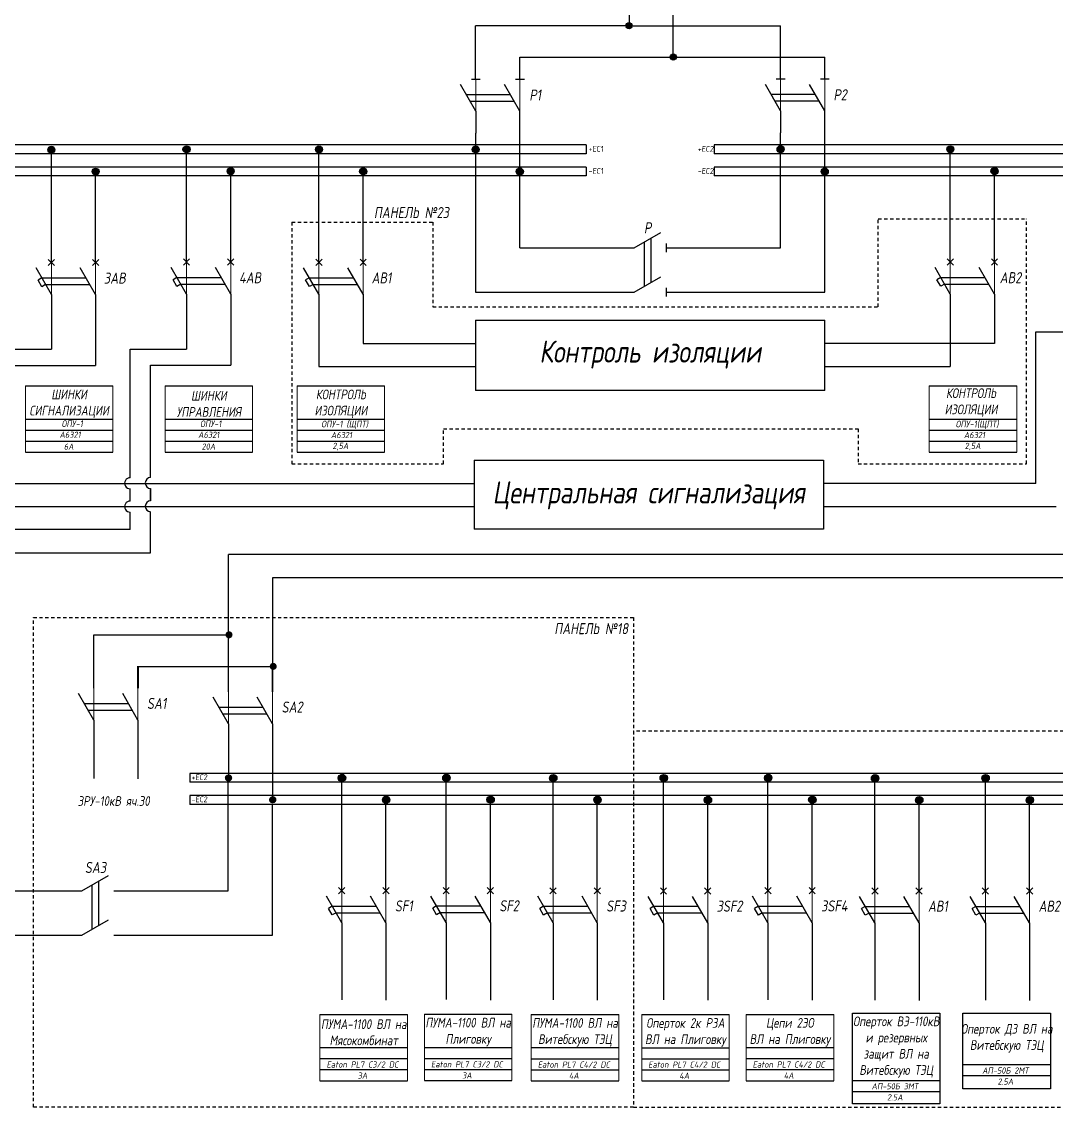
# Model space of a CAD drawing. Header units: millimetres. Extents: x 9 to 2240, y -207 to 4598.
# Drawn here: x 1487.4 to 1721.5, y 4161.2 to 4406.7 of the extents above; entities that cross this region are included whole.
import ezdxf
from ezdxf.enums import TextEntityAlignment as Align

# ---------------------------------------------------------------- set-up
doc = ezdxf.new("R2010")
doc.units = ezdxf.units.MM
doc.linetypes.add('JIS_02_0.7', pattern=[1.35, 0.75, -0.6])
doc.layers.add('Разрывы', color=10, linetype='Continuous')
doc.styles.add('GOST', font='', dxfattribs={"oblique": 10, "height": 2.5})
doc.styles.get("Standard").update_dxf_attribs({"font": '', "oblique": 10, "height": 2.5})
doc.styles.add('Гост', font='', dxfattribs={"oblique": 10, "height": 1.4})
doc.styles.add('Шины', font='', dxfattribs={"oblique": 5, "height": 1.2})
doc.styles.get('GOST').set_extended_font_data('GOST type A')
doc.styles.get('Standard').set_extended_font_data('GOST type A')
doc.styles.get('Гост').set_extended_font_data('GOST type A')
doc.styles.get('Шины').set_extended_font_data('GOST type B')

msp = doc.modelspace()

# ---------------------------------------------------------------- hatches: boundary and pattern name
for points in [[(1625.5, 4405.75, 1), (1624.1, 4405.75, 1)], [(1625.5, 4405.75, 1), (1624.1, 4405.75, 1)], [(1625.5, 4405.75, 1), (1624.1, 4405.75, 1)], [(1635.52, 4398.68, 1), (1634.12, 4398.68, 1)], [(1635.52, 4398.68, 1), (1634.12, 4398.68, 1)], [(1635.52, 4398.68, 1), (1634.12, 4398.68, 1)], [(1494.91, 4377.71, 1), (1493.31, 4377.71, 1)], [(1525.48, 4377.8, 1), (1523.88, 4377.8, 1)], [(1555.45, 4377.75, 1), (1553.85, 4377.75, 1)], [(1590.89, 4377.78, 1), (1589.29, 4377.78, 1)], [(1659.88, 4377.82, 1), (1658.28, 4377.82, 1)], [(1698.29, 4377.81, 1), (1696.69, 4377.81, 1)], [(1504.91, 4372.76, 1), (1503.31, 4372.76, 1)], [(1535.48, 4372.85, 1), (1533.88, 4372.85, 1)], [(1565.45, 4372.81, 1), (1563.85, 4372.81, 1)], [(1600.89, 4372.78, 1), (1599.29, 4372.78, 1)], [(1669.88, 4372.77, 1), (1668.28, 4372.77, 1)], [(1708.29, 4372.86, 1), (1706.69, 4372.86, 1)], [(1535.09, 4268.01, 1), (1533.49, 4268.01, 1)], [(1545.09, 4260.86, 1), (1543.49, 4260.86, 1)], [(1534.94, 4235.63, 1), (1533.34, 4235.63, 1)], [(1535.02, 4235.65, 1), (1533.42, 4235.65, 1)], [(1560.61, 4235.63, 1), (1559.01, 4235.63, 1)], [(1584.24, 4235.66, 1), (1582.64, 4235.66, 1)], [(1584.32, 4235.68, 1), (1582.72, 4235.68, 1)], [(1608.42, 4235.61, 1), (1606.82, 4235.61, 1)], [(1608.5, 4235.63, 1), (1606.9, 4235.63, 1)], [(1633.41, 4235.6, 1), (1631.81, 4235.6, 1)], [(1633.49, 4235.62, 1), (1631.89, 4235.62, 1)], [(1657.04, 4235.63, 1), (1655.44, 4235.63, 1)], [(1657.12, 4235.65, 1), (1655.52, 4235.65, 1)], [(1681.22, 4235.58, 1), (1679.62, 4235.58, 1)], [(1681.3, 4235.6, 1), (1679.7, 4235.6, 1)], [(1706.23, 4235.58, 1), (1704.63, 4235.58, 1)], [(1706.31, 4235.6, 1), (1704.71, 4235.6, 1)], [(1544.94, 4230.69, 1), (1543.34, 4230.69, 1)], [(1545.02, 4230.71, 1), (1543.42, 4230.71, 1)], [(1570.69, 4230.71, 1), (1569.09, 4230.71, 1)], [(1594.24, 4230.72, 1), (1592.64, 4230.72, 1)], [(1594.32, 4230.74, 1), (1592.72, 4230.74, 1)], [(1618.42, 4230.67, 1), (1616.82, 4230.67, 1)], [(1618.5, 4230.69, 1), (1616.9, 4230.69, 1)], [(1643.41, 4230.66, 1), (1641.81, 4230.66, 1)], [(1643.49, 4230.68, 1), (1641.89, 4230.68, 1)], [(1667.04, 4230.69, 1), (1665.44, 4230.69, 1)], [(1667.12, 4230.71, 1), (1665.52, 4230.71, 1)], [(1691.22, 4230.63, 1), (1689.62, 4230.63, 1)], [(1691.3, 4230.65, 1), (1689.7, 4230.65, 1)], [(1716.23, 4230.64, 1), (1714.63, 4230.64, 1)], [(1716.31, 4230.66, 1), (1714.71, 4230.66, 1)]]:
    msp.add_hatch(color=256).paths.add_polyline_path(points)

# ---------------------------------------------------------------- linework, layer by layer
for p, q in [((1624.8, 4427.86), (1624.8, 4406.03)), ((1634.82, 4398.51), (1634.82, 4427.8)), ((1590.05, 4393.67), (1590.05, 4405.73)), ((1624.8, 4405.73), (1590.05, 4405.73)), ((1624.8, 4405.73), (1659.1, 4405.73)), ((1659.1, 4399.08), (1659.1, 4405.73)), ((1600.12, 4393.67), (1600.12, 4398.67)), ((1600.12, 4393.67), (1600.12, 4398.67)), ((1600.12, 4398.67), (1669.1, 4398.67)), ((1659.1, 4393.73), (1659.1, 4399.08)), ((1669.1, 4393.73), (1669.1, 4398.67)), ((1669.1, 4393.73), (1669.1, 4398.67)), ((1590.12, 4386.44), (1586.65, 4392.44)), ((1589.12, 4393.67), (1591.12, 4393.67)), ((1600.12, 4386.44), (1596.65, 4392.44)), ((1599.12, 4393.67), (1601.12, 4393.67)), ((1659.1, 4386.49), (1655.64, 4392.49)), ((1658.1, 4393.73), (1660.1, 4393.73)), ((1669.1, 4386.49), (1665.64, 4392.49)), ((1668.1, 4393.73), (1670.1, 4393.73)), ((1587.95, 4390.19), (1597.95, 4390.19)), ((1597.52, 4390.94), (1597.52, 4390.94)), ((1656.94, 4390.24), (1666.94, 4390.24)), ((1666.5, 4390.99), (1666.5, 4390.99)), ((1588.82, 4388.69), (1598.82, 4388.69)), ((1657.8, 4388.74), (1667.8, 4388.74)), ((1590.12, 4386.44), (1590.12, 4381.44)), ((1600.12, 4381.44), (1600.12, 4386.44)), ((1659.1, 4386.49), (1659.1, 4381.49)), ((1669.09, 4345.51), (1669.09, 4386.51)), ((1669.1, 4381.49), (1669.1, 4386.49)), ((1590.12, 4345.52), (1590.12, 4381.44)), ((1600.09, 4355.51), (1600.09, 4381.51)), ((1659.09, 4355.51), (1659.09, 4381.51)), ((1615.09, 4378.78), (1426.17, 4378.78)), ((1494.11, 4352.21), (1494.11, 4377.76)), ((1494.11, 4352.21), (1494.11, 4377.76)), ((1524.68, 4352.3), (1524.68, 4377.84)), ((1524.68, 4352.3), (1524.68, 4377.84)), ((1554.65, 4352.25), (1554.65, 4377.58)), ((1554.65, 4352.25), (1554.65, 4377.58)), ((1615.09, 4378.78), (1615.09, 4376.78)), ((1644.09, 4378.78), (1644.09, 4376.78)), ((1852.22, 4378.78), (1644.09, 4378.78)), ((1697.49, 4352.4), (1697.49, 4377.81)), ((1615.09, 4376.78), (1426.17, 4376.78)), ((1852.22, 4376.78), (1644.09, 4376.78)), ((1615.09, 4373.78), (1426.17, 4373.78)), ((1504.11, 4352.21), (1504.11, 4372.77)), ((1504.11, 4352.21), (1504.11, 4372.77)), ((1534.68, 4352.3), (1534.68, 4372.66)), ((1534.68, 4352.3), (1534.68, 4372.66)), ((1564.65, 4352.25), (1564.65, 4372.62)), ((1564.65, 4352.25), (1564.65, 4372.62)), ((1615.09, 4373.78), (1615.09, 4371.78)), ((1644.09, 4373.78), (1644.09, 4371.78)), ((1852.22, 4373.78), (1644.09, 4373.78)), ((1707.49, 4352.3), (1707.49, 4372.86)), ((1615.09, 4371.78), (1426.22, 4371.78)), ((1852.22, 4371.78), (1644.09, 4371.78)), ((1625.97, 4355.51), (1631.97, 4358.98)), ((1629.72, 4357.68), (1629.72, 4347.68)), ((1600.09, 4355.51), (1620.97, 4355.51)), ((1620.97, 4355.51), (1625.97, 4355.51)), ((1628.22, 4356.81), (1628.22, 4346.81)), ((1633.21, 4356.51), (1633.21, 4354.51)), ((1633.21, 4355.51), (1638.21, 4355.51)), ((1633.21, 4355.51), (1638.21, 4355.51)), ((1638.21, 4355.51), (1659.09, 4355.51)), ((1697.49, 4352.31), (1697.49, 4357.31)), ((1697.49, 4352.31), (1697.49, 4357.31)), ((1707.49, 4352.31), (1707.49, 4357.31)), ((1707.49, 4352.31), (1707.49, 4357.31)), ((1493.4, 4351.5), (1494.82, 4352.91)), ((1494.82, 4351.5), (1493.4, 4352.91)), ((1503.4, 4351.5), (1504.82, 4352.91)), ((1504.82, 4351.5), (1503.4, 4352.91)), ((1523.97, 4351.59), (1525.39, 4353)), ((1525.39, 4351.59), (1523.97, 4353)), ((1533.97, 4351.59), (1535.39, 4353)), ((1535.39, 4351.59), (1533.97, 4353)), ((1553.94, 4351.54), (1555.36, 4352.96)), ((1555.36, 4351.54), (1553.94, 4352.96)), ((1563.94, 4351.54), (1565.36, 4352.96)), ((1565.36, 4351.54), (1563.94, 4352.96)), ((1696.78, 4351.6), (1698.2, 4353.01)), ((1698.2, 4351.6), (1696.78, 4353.01)), ((1706.78, 4351.6), (1708.2, 4353.01)), ((1708.2, 4351.6), (1706.78, 4353.01)), ((1494.11, 4344.97), (1490.65, 4350.97)), ((1504.11, 4344.97), (1500.65, 4350.97)), ((1524.68, 4345.06), (1521.22, 4351.06)), ((1534.68, 4345.06), (1531.22, 4351.06)), ((1554.65, 4345.01), (1551.18, 4351.01)), ((1564.65, 4345.01), (1561.18, 4351.01)), ((1697.49, 4345.07), (1694.03, 4351.07)), ((1707.49, 4345.07), (1704.03, 4351.07)), ((1491.95, 4348.72), (1491.08, 4348.22)), ((1491.95, 4346.72), (1491.08, 4348.22)), ((1491.95, 4348.72), (1501.95, 4348.72)), ((1522.51, 4348.81), (1521.65, 4348.31)), ((1522.51, 4346.81), (1521.65, 4348.31)), ((1522.51, 4348.81), (1532.51, 4348.81)), ((1552.48, 4348.76), (1551.62, 4348.26)), ((1552.48, 4346.76), (1551.62, 4348.26)), ((1552.48, 4348.76), (1562.48, 4348.76)), ((1625.97, 4345.51), (1631.97, 4348.98)), ((1695.33, 4348.82), (1694.46, 4348.32)), ((1695.33, 4346.82), (1694.46, 4348.32)), ((1695.33, 4348.82), (1705.33, 4348.82)), ((1492.81, 4347.22), (1491.95, 4346.72)), ((1492.81, 4347.22), (1502.81, 4347.22)), ((1523.38, 4347.31), (1522.51, 4346.81)), ((1523.38, 4347.31), (1533.38, 4347.31)), ((1553.35, 4347.26), (1552.48, 4346.76)), ((1553.35, 4347.26), (1563.35, 4347.26)), ((1590.09, 4345.51), (1615.97, 4345.51)), ((1615.97, 4345.51), (1620.97, 4345.51)), ((1620.97, 4345.51), (1625.97, 4345.51)), ((1633.21, 4346.51), (1633.21, 4344.51)), ((1633.21, 4345.51), (1638.21, 4345.51)), ((1633.21, 4345.51), (1638.21, 4345.51)), ((1638.21, 4345.51), (1669.09, 4345.51)), ((1696.19, 4347.32), (1695.33, 4346.82)), ((1696.19, 4347.32), (1706.19, 4347.32)), ((1494.11, 4344.97), (1494.11, 4339.97)), ((1504.11, 4344.97), (1504.11, 4339.97)), ((1524.68, 4345.06), (1524.68, 4340.06)), ((1534.68, 4345.06), (1534.68, 4340.06)), ((1554.65, 4345.01), (1554.65, 4340.01)), ((1564.65, 4345.01), (1564.65, 4340.01)), ((1697.49, 4345.07), (1697.49, 4340.07)), ((1707.49, 4345.07), (1707.49, 4340.07)), ((1494.11, 4339.97), (1494.11, 4332.6)), ((1504.11, 4339.97), (1504.11, 4328.94)), ((1524.68, 4340.06), (1524.68, 4332.63)), ((1534.68, 4340.06), (1534.68, 4328.98)), ((1554.65, 4340.01), (1554.65, 4328.65)), ((1564.65, 4340.01), (1564.65, 4333.91)), ((1590.09, 4339.18), (1590.09, 4323.23)), ((1590.09, 4339.18), (1669.09, 4339.18)), ((1669.09, 4323.23), (1669.09, 4339.18)), ((1697.49, 4340.07), (1697.49, 4328.65)), ((1707.49, 4340.07), (1707.49, 4333.91)), ((1716.86, 4336.51), (1729.1, 4336.51)), ((1716.86, 4302.26), (1716.86, 4336.51)), ((1504.11, 4333.91), (1504.11, 4333.91)), ((1504.11, 4333.91), (1504.11, 4333.91)), ((1534.68, 4333.91), (1534.68, 4333.91)), ((1534.68, 4333.91), (1534.68, 4333.91)), ((1564.65, 4333.91), (1590.09, 4333.91)), ((1707.49, 4333.91), (1669.09, 4333.91)), ((1480.99, 4332.6), (1494.11, 4332.6)), ((1511.95, 4332.63), (1524.68, 4332.63)), ((1511.95, 4303.53), (1511.95, 4332.63)), ((1485.61, 4328.94), (1504.11, 4328.94)), ((1516.56, 4328.98), (1534.68, 4328.98)), ((1516.56, 4303.58), (1516.56, 4328.98)), ((1554.65, 4328.65), (1590.09, 4328.65)), ((1669.09, 4328.65), (1697.49, 4328.65)), ((1488.22, 4324.29), (1508.03, 4324.29)), ((1519.83, 4324.29), (1539.64, 4324.29)), ((1549.7, 4324.29), (1569.51, 4324.29)), ((1692.74, 4324.29), (1712.55, 4324.29)), ((1669.09, 4323.23), (1590.09, 4323.23)), ((1488.22, 4316.79), (1508.03, 4316.79)), ((1519.83, 4316.79), (1539.64, 4316.79)), ((1549.7, 4316.79), (1569.51, 4316.79)), ((1692.74, 4316.79), (1712.55, 4316.79)), ((1488.22, 4314.29), (1508.03, 4314.29)), ((1519.83, 4314.29), (1539.64, 4314.29)), ((1549.7, 4314.29), (1569.51, 4314.29)), ((1692.74, 4314.29), (1712.55, 4314.29)), ((1488.22, 4311.79), (1508.03, 4311.79)), ((1519.83, 4311.79), (1539.64, 4311.79)), ((1549.7, 4311.79), (1569.51, 4311.79)), ((1692.74, 4311.79), (1712.55, 4311.79)), ((1488.22, 4309.29), (1508.03, 4309.29)), ((1488.22, 4309.29), (1508.03, 4309.29)), ((1519.83, 4309.29), (1539.64, 4309.29)), ((1519.83, 4309.29), (1539.64, 4309.29)), ((1549.7, 4309.29), (1569.51, 4309.29)), ((1549.7, 4309.29), (1569.51, 4309.29)), ((1692.74, 4309.29), (1712.55, 4309.29)), ((1692.74, 4309.29), (1712.55, 4309.29)), ((1589.76, 4307.53), (1589.76, 4291.89)), ((1589.76, 4307.53), (1668.76, 4307.53)), ((1668.76, 4307.53), (1668.76, 4291.89)), ((1485.61, 4302.26), (1589.76, 4302.26)), ((1716.86, 4302.26), (1668.76, 4302.26)), ((1511.95, 4298.23), (1511.95, 4301.06)), ((1511.95, 4298.23), (1511.95, 4301.05)), ((1516.56, 4298.31), (1516.56, 4301.1)), ((1516.57, 4298.31), (1516.57, 4301.1)), ((1480.99, 4297), (1589.76, 4297)), ((1668.76, 4297.01), (1721.47, 4297.01)), ((1511.95, 4291.81), (1511.95, 4295.76)), ((1516.56, 4286.55), (1516.56, 4295.84)), ((1511.95, 4291.81), (1282.57, 4291.81)), ((1668.76, 4291.89), (1589.76, 4291.89)), ((1287.71, 4286.55), (1516.56, 4286.55)), ((1808.42, 4286.2), (1534.16, 4286.2)), ((1534.16, 4255.09), (1534.16, 4286.2)), ((1544.23, 4280.95), (1813.03, 4280.95)), ((1544.23, 4255.12), (1544.23, 4280.95)), ((1503.71, 4255.91), (1503.71, 4268)), ((1503.71, 4268), (1534.16, 4268)), ((1503.7, 4255.94), (1503.7, 4260.94)), ((1503.7, 4255.94), (1503.7, 4260.94)), ((1513.7, 4255.94), (1513.7, 4260.94)), ((1513.7, 4255.94), (1513.7, 4260.94)), ((1513.7, 4260.86), (1544.23, 4260.86)), ((1513.78, 4255.94), (1513.78, 4260.86)), ((1534.16, 4255.12), (1534.16, 4260.12)), ((1534.16, 4255.12), (1534.16, 4260.12)), ((1544.16, 4255.12), (1544.16, 4260.12)), ((1544.16, 4255.12), (1544.16, 4260.12)), ((1503.7, 4248.7), (1500.24, 4254.7)), ((1513.7, 4248.7), (1510.24, 4254.7)), ((1501.54, 4252.45), (1511.54, 4252.45)), ((1534.16, 4247.88), (1530.7, 4253.88)), ((1544.16, 4247.88), (1540.7, 4253.88)), ((1502.41, 4250.95), (1512.41, 4250.95)), ((1532, 4251.63), (1542, 4251.63)), ((1532.86, 4250.13), (1542.86, 4250.13)), ((1503.7, 4248.7), (1503.7, 4243.7)), ((1513.7, 4248.7), (1513.7, 4243.7)), ((1534.16, 4247.88), (1534.16, 4242.88)), ((1544.16, 4247.88), (1544.16, 4242.88)), ((1503.7, 4243.7), (1503.7, 4235.48)), ((1513.67, 4243.7), (1513.67, 4235.43)), ((1534.16, 4242.88), (1534.16, 4234.66)), ((1544.16, 4242.88), (1544.16, 4230.37)), ((1875.81, 4236.66), (1525.45, 4236.66)), ((1525.46, 4236.66), (1525.46, 4234.66)), ((1534.12, 4210.12), (1534.12, 4236.12)), ((1559.81, 4210.11), (1559.81, 4235.63)), ((1583.44, 4210.14), (1583.44, 4235.66)), ((1607.62, 4210.08), (1607.62, 4235.61)), ((1632.61, 4210.07), (1632.61, 4235.6)), ((1656.24, 4210.1), (1656.24, 4235.63)), ((1680.42, 4210.05), (1680.42, 4235.58)), ((1705.43, 4210.05), (1705.43, 4235.58)), ((1875.81, 4234.66), (1525.45, 4234.66)), ((1875.81, 4231.66), (1525.45, 4231.66)), ((1525.46, 4231.66), (1525.46, 4229.66)), ((1569.81, 4210.13), (1569.81, 4230.69)), ((1593.44, 4210.16), (1593.44, 4230.72)), ((1617.62, 4210.11), (1617.62, 4230.67)), ((1642.61, 4210.1), (1642.61, 4230.66)), ((1666.24, 4210.13), (1666.24, 4230.69)), ((1690.42, 4210.08), (1690.42, 4230.63)), ((1715.43, 4210.08), (1715.43, 4230.64)), ((1875.81, 4229.66), (1525.45, 4229.66)), ((1544.12, 4200.12), (1544.12, 4229.66)), ((1501, 4210.12), (1507, 4213.58)), ((1559.81, 4210.13), (1559.81, 4215.13)), ((1559.81, 4210.13), (1559.81, 4215.13)), ((1569.81, 4210.13), (1569.81, 4215.13)), ((1569.81, 4210.13), (1569.81, 4215.13)), ((1583.44, 4210.16), (1583.44, 4215.16)), ((1583.44, 4210.16), (1583.44, 4215.16)), ((1593.44, 4210.16), (1593.44, 4215.16)), ((1593.44, 4210.16), (1593.44, 4215.16)), ((1607.62, 4210.11), (1607.62, 4215.11)), ((1607.62, 4210.11), (1607.62, 4215.11)), ((1617.62, 4210.11), (1617.62, 4215.11)), ((1617.62, 4210.11), (1617.62, 4215.11)), ((1632.61, 4210.1), (1632.61, 4215.1)), ((1632.61, 4210.1), (1632.61, 4215.1)), ((1642.61, 4210.1), (1642.61, 4215.1)), ((1642.61, 4210.1), (1642.61, 4215.1)), ((1656.24, 4210.13), (1656.24, 4215.13)), ((1656.24, 4210.13), (1656.24, 4215.13)), ((1666.24, 4210.13), (1666.24, 4215.13)), ((1666.24, 4210.13), (1666.24, 4215.13)), ((1680.42, 4210.08), (1680.42, 4215.08)), ((1680.42, 4210.08), (1680.42, 4215.08)), ((1690.42, 4210.08), (1690.42, 4215.08)), ((1690.42, 4210.08), (1690.42, 4215.08)), ((1705.43, 4210.08), (1705.43, 4215.08)), ((1705.43, 4210.08), (1705.43, 4215.08)), ((1715.43, 4210.08), (1715.43, 4215.08)), ((1715.43, 4210.08), (1715.43, 4215.08)), ((1503.25, 4211.42), (1503.25, 4201.42)), ((1504.75, 4212.28), (1504.75, 4202.28)), ((1559.1, 4209.43), (1560.52, 4210.84)), ((1560.52, 4209.43), (1559.1, 4210.84)), ((1569.1, 4209.43), (1570.52, 4210.84)), ((1570.52, 4209.43), (1569.1, 4210.84)), ((1582.73, 4209.46), (1584.14, 4210.87)), ((1584.14, 4209.46), (1582.73, 4210.87)), ((1592.73, 4209.46), (1594.14, 4210.87)), ((1594.14, 4209.46), (1592.73, 4210.87)), ((1606.91, 4209.4), (1608.33, 4210.82)), ((1608.33, 4209.4), (1606.91, 4210.82)), ((1616.91, 4209.4), (1618.33, 4210.82)), ((1618.33, 4209.4), (1616.91, 4210.82)), ((1631.9, 4209.39), (1633.31, 4210.81)), ((1633.31, 4209.39), (1631.9, 4210.81)), ((1641.9, 4209.39), (1643.31, 4210.81)), ((1643.31, 4209.39), (1641.9, 4210.81)), ((1655.53, 4209.42), (1656.94, 4210.84)), ((1656.94, 4209.42), (1655.53, 4210.84)), ((1665.53, 4209.42), (1666.94, 4210.84)), ((1666.94, 4209.42), (1665.53, 4210.84)), ((1679.71, 4209.37), (1681.13, 4210.78)), ((1681.13, 4209.37), (1679.71, 4210.78)), ((1689.71, 4209.37), (1691.13, 4210.78)), ((1691.13, 4209.37), (1689.71, 4210.78)), ((1704.72, 4209.37), (1706.14, 4210.79)), ((1706.14, 4209.37), (1704.72, 4210.79)), ((1714.72, 4209.37), (1716.14, 4210.79)), ((1716.14, 4209.37), (1714.72, 4210.79)), ((1475.12, 4210.12), (1496, 4210.12)), ((1496, 4210.12), (1501, 4210.12)), ((1508.24, 4210.12), (1513.24, 4210.12)), ((1508.24, 4210.12), (1513.24, 4210.12)), ((1513.24, 4210.12), (1534.12, 4210.12)), ((1559.81, 4202.9), (1556.34, 4208.9)), ((1569.81, 4202.9), (1566.34, 4208.9)), ((1583.44, 4202.93), (1579.97, 4208.93)), ((1593.44, 4202.93), (1589.97, 4208.93)), ((1607.62, 4202.88), (1604.16, 4208.88)), ((1617.62, 4202.88), (1614.16, 4208.88)), ((1632.61, 4202.86), (1629.14, 4208.86)), ((1642.61, 4202.86), (1639.14, 4208.86)), ((1656.24, 4202.89), (1652.77, 4208.89)), ((1666.24, 4202.89), (1662.77, 4208.89)), ((1680.42, 4202.84), (1676.96, 4208.84)), ((1690.42, 4202.84), (1686.96, 4208.84)), ((1705.43, 4202.84), (1701.97, 4208.84)), ((1715.43, 4202.84), (1711.97, 4208.84)), ((1557.64, 4206.65), (1556.78, 4206.15)), ((1557.64, 4204.65), (1556.78, 4206.15)), ((1557.64, 4206.65), (1567.64, 4206.65)), ((1581.27, 4206.68), (1580.41, 4206.18)), ((1581.27, 4204.68), (1580.41, 4206.18)), ((1581.27, 4206.68), (1591.27, 4206.68)), ((1605.46, 4206.63), (1604.59, 4206.13)), ((1605.46, 4204.63), (1604.59, 4206.13)), ((1605.46, 4206.63), (1615.46, 4206.63)), ((1630.44, 4206.61), (1629.58, 4206.11)), ((1630.44, 4204.61), (1629.58, 4206.11)), ((1630.44, 4206.61), (1640.44, 4206.61)), ((1654.07, 4206.64), (1653.2, 4206.14)), ((1654.07, 4204.64), (1653.2, 4206.14)), ((1654.07, 4206.64), (1664.07, 4206.64)), ((1678.26, 4206.59), (1677.39, 4206.09)), ((1678.26, 4204.59), (1677.39, 4206.09)), ((1678.26, 4206.59), (1688.26, 4206.59)), ((1703.27, 4206.59), (1702.4, 4206.09)), ((1703.27, 4204.59), (1702.4, 4206.09)), ((1703.27, 4206.59), (1713.27, 4206.59)), ((1501, 4200.12), (1507, 4203.58)), ((1558.51, 4205.15), (1557.64, 4204.65)), ((1558.51, 4205.15), (1568.51, 4205.15)), ((1582.14, 4205.18), (1581.27, 4204.68)), ((1582.14, 4205.18), (1592.14, 4205.18)), ((1606.32, 4205.13), (1605.46, 4204.63)), ((1606.32, 4205.13), (1616.32, 4205.13)), ((1631.31, 4205.11), (1630.44, 4204.61)), ((1631.31, 4205.11), (1641.31, 4205.11)), ((1654.94, 4205.14), (1654.07, 4204.64)), ((1654.94, 4205.14), (1664.94, 4205.14)), ((1679.12, 4205.09), (1678.26, 4204.59)), ((1679.12, 4205.09), (1689.12, 4205.09)), ((1704.13, 4205.09), (1703.27, 4204.59)), ((1704.13, 4205.09), (1714.13, 4205.09)), ((1559.81, 4202.9), (1559.81, 4197.9)), ((1569.81, 4202.9), (1569.81, 4197.9)), ((1583.44, 4202.93), (1583.44, 4197.93)), ((1593.44, 4202.93), (1593.44, 4197.93)), ((1607.62, 4202.88), (1607.62, 4197.88)), ((1617.62, 4202.88), (1617.62, 4197.88)), ((1632.61, 4202.86), (1632.61, 4197.86)), ((1642.61, 4202.86), (1642.61, 4197.86)), ((1656.24, 4202.89), (1656.24, 4197.89)), ((1666.24, 4202.89), (1666.24, 4197.89)), ((1680.42, 4202.84), (1680.42, 4197.84)), ((1690.42, 4202.84), (1690.42, 4197.84)), ((1705.43, 4202.84), (1705.43, 4197.84)), ((1715.43, 4202.84), (1715.43, 4197.84)), ((1465.12, 4200.12), (1491, 4200.12)), ((1491, 4200.12), (1496, 4200.12)), ((1496, 4200.12), (1501, 4200.12)), ((1508.24, 4200.12), (1513.24, 4200.12)), ((1508.24, 4200.12), (1513.24, 4200.12)), ((1513.24, 4200.12), (1544.12, 4200.12)), ((1559.81, 4197.9), (1559.81, 4185.48)), ((1569.81, 4197.9), (1569.81, 4185.38)), ((1583.44, 4197.93), (1583.44, 4185.51)), ((1593.44, 4197.93), (1593.44, 4185.41)), ((1607.62, 4197.88), (1607.62, 4185.46)), ((1617.62, 4197.88), (1617.62, 4185.36)), ((1632.61, 4197.86), (1632.61, 4185.45)), ((1642.61, 4197.86), (1642.61, 4185.35)), ((1656.24, 4197.89), (1656.24, 4185.48)), ((1666.24, 4197.89), (1666.24, 4185.38)), ((1680.42, 4197.84), (1680.42, 4185.42)), ((1690.42, 4197.84), (1690.42, 4185.32)), ((1705.43, 4197.84), (1705.43, 4185.42)), ((1715.43, 4197.84), (1715.43, 4185.33)), ((1554.86, 4182.17), (1574.67, 4182.17)), ((1578.49, 4182.21), (1598.3, 4182.21)), ((1602.68, 4182.15), (1622.48, 4182.15)), ((1627.66, 4182.14), (1647.47, 4182.14)), ((1651.29, 4182.17), (1671.1, 4182.17)), ((1554.86, 4174.67), (1574.67, 4174.67)), ((1578.49, 4174.71), (1598.3, 4174.71)), ((1602.68, 4174.65), (1622.48, 4174.65)), ((1627.66, 4174.64), (1647.47, 4174.64)), ((1651.29, 4174.67), (1671.1, 4174.67)), ((1554.86, 4172.17), (1574.67, 4172.17)), ((1578.49, 4172.21), (1598.3, 4172.21)), ((1602.68, 4172.15), (1622.48, 4172.15)), ((1627.66, 4172.14), (1647.47, 4172.14)), ((1651.29, 4172.17), (1671.1, 4172.17)), ((1554.86, 4169.67), (1574.67, 4169.67)), ((1578.49, 4169.71), (1598.3, 4169.71)), ((1602.68, 4169.65), (1622.48, 4169.65)), ((1627.66, 4169.64), (1647.47, 4169.64)), ((1651.29, 4169.67), (1671.1, 4169.67)), ((1700.32, 4170.81), (1720.13, 4170.81)), ((1554.86, 4167.17), (1574.67, 4167.17)), ((1554.86, 4167.17), (1574.67, 4167.17)), ((1578.49, 4167.21), (1598.3, 4167.21)), ((1578.49, 4167.21), (1598.3, 4167.21)), ((1602.68, 4167.15), (1622.48, 4167.15)), ((1602.68, 4167.15), (1622.48, 4167.15)), ((1627.66, 4167.14), (1647.47, 4167.14)), ((1627.66, 4167.14), (1647.47, 4167.14)), ((1651.29, 4167.17), (1671.1, 4167.17)), ((1651.29, 4167.17), (1671.1, 4167.17)), ((1675.31, 4167.25), (1695.12, 4167.25)), ((1700.32, 4168.31), (1720.13, 4168.31)), ((1675.31, 4164.75), (1695.12, 4164.75))]:
    msp.add_line(p, q)
at = {"linetype": 'JIS_02_0.7'}
for p, q in [((1548.54, 4361.33), (1548.54, 4306.69)), ((1548.54, 4361.33), (1580.38, 4361.33)), ((1580.38, 4361.33), (1580.38, 4342.21)), ((1681.16, 4342.21), (1681.16, 4362.09)), ((1681.16, 4362.09), (1714.74, 4362.09)), ((1714.72, 4306.69), (1714.72, 4362.09)), ((1580.38, 4342.21), (1681.16, 4342.21)), ((1582.83, 4306.69), (1582.83, 4314.56)), ((1582.83, 4314.56), (1676.61, 4314.56)), ((1676.61, 4314.56), (1676.61, 4306.69)), ((1548.54, 4306.69), (1582.83, 4306.69)), ((1676.61, 4306.69), (1714.72, 4306.69))]:
    msp.add_line(p, q, dxfattribs=at)
at = {"lineweight": 9}
for p, q in [((1488.22, 4324.29), (1488.22, 4309.29)), ((1508.03, 4324.29), (1508.03, 4309.29)), ((1508.03, 4324.29), (1508.03, 4309.29)), ((1519.83, 4324.29), (1519.83, 4309.29)), ((1539.64, 4324.29), (1539.64, 4309.29)), ((1539.64, 4324.29), (1539.64, 4309.29)), ((1549.7, 4324.29), (1549.7, 4309.29)), ((1569.51, 4324.29), (1569.51, 4309.29)), ((1569.51, 4324.29), (1569.51, 4309.29)), ((1692.74, 4324.29), (1692.74, 4309.29)), ((1712.55, 4324.29), (1712.55, 4309.29)), ((1712.55, 4324.29), (1712.55, 4309.29)), ((1554.86, 4182.17), (1554.86, 4167.17)), ((1574.67, 4182.17), (1574.67, 4167.17)), ((1574.67, 4182.17), (1574.67, 4167.17)), ((1578.49, 4182.21), (1578.49, 4167.21)), ((1598.3, 4182.21), (1598.3, 4167.21)), ((1598.3, 4182.21), (1598.3, 4167.21)), ((1602.68, 4182.15), (1602.68, 4167.15)), ((1622.48, 4182.15), (1622.48, 4167.15)), ((1622.48, 4182.15), (1622.48, 4167.15)), ((1627.66, 4182.14), (1627.66, 4167.14)), ((1647.47, 4182.14), (1647.47, 4167.14)), ((1647.47, 4182.14), (1647.47, 4167.14)), ((1651.29, 4182.17), (1651.29, 4167.17)), ((1671.1, 4182.17), (1671.1, 4167.17)), ((1671.1, 4182.17), (1671.1, 4167.17))]:
    msp.add_line(p, q, dxfattribs=at)
at = {"linetype": 'JIS_02_0.7'}
for points in [[(1490.03, 4271.93), (1625.81, 4271.93), (1625.81, 4161.16), (1490.03, 4161.16)], [(1625.81, 4161.16), (1774.37, 4161.16), (1774.37, 4246.21), (1625.81, 4246.21)]]:
    msp.add_lwpolyline(points, close=True, dxfattribs=at)
for points in [[(1675.34, 4182.47), (1695.15, 4182.47), (1695.15, 4161.95), (1675.34, 4161.95)], [(1675.34, 4182.47), (1695.15, 4182.47), (1695.15, 4161.95), (1675.34, 4161.95)], [(1700.35, 4182.47), (1720.16, 4182.47), (1720.16, 4165.32), (1700.35, 4165.32)]]:
    msp.add_lwpolyline(points, close=True)
for centre, radius in [((1624.8, 4405.75), 0.7), ((1624.8, 4405.75), 0.7), ((1624.8, 4405.75), 0.7), ((1634.82, 4398.68), 0.7), ((1634.82, 4398.68), 0.7), ((1634.82, 4398.68), 0.7), ((1494.11, 4377.71), 0.8), ((1524.68, 4377.8), 0.8), ((1554.65, 4377.75), 0.8), ((1590.09, 4377.78), 0.8), ((1659.08, 4377.82), 0.8), ((1697.49, 4377.81), 0.8), ((1504.11, 4372.76), 0.8), ((1534.68, 4372.85), 0.8), ((1564.65, 4372.81), 0.8), ((1600.09, 4372.78), 0.8), ((1669.08, 4372.77), 0.8), ((1707.49, 4372.86), 0.8), ((1559.81, 4235.63), 0.8), ((1559.89, 4235.65), 0.8), ((1583.44, 4235.66), 0.8), ((1583.52, 4235.68), 0.8), ((1607.62, 4235.61), 0.8), ((1607.7, 4235.63), 0.8), ((1632.61, 4235.6), 0.8), ((1632.69, 4235.62), 0.8), ((1656.24, 4235.63), 0.8), ((1656.32, 4235.65), 0.8), ((1680.42, 4235.58), 0.8), ((1680.5, 4235.6), 0.8), ((1705.43, 4235.58), 0.8), ((1705.51, 4235.6), 0.8), ((1569.81, 4230.69), 0.8), ((1569.89, 4230.71), 0.8), ((1593.44, 4230.72), 0.8), ((1593.52, 4230.74), 0.8), ((1617.62, 4230.67), 0.8), ((1617.7, 4230.69), 0.8), ((1642.61, 4230.66), 0.8), ((1642.69, 4230.68), 0.8), ((1666.24, 4230.69), 0.8), ((1666.32, 4230.71), 0.8), ((1690.42, 4230.63), 0.8), ((1690.5, 4230.65), 0.8), ((1715.43, 4230.64), 0.8), ((1715.51, 4230.66), 0.8)]:
    msp.add_circle(centre, radius)
for centre, start, end in [((1511.91, 4302.29), 87.8683, 272.1317), ((1516.59, 4302.34), 91.1175, 268.8825), ((1511.92, 4297), 88.3012, 271.6988), ((1516.59, 4297.08), 91.1175, 268.8825)]:
    msp.add_arc(centre, 1.24, start, end)
at = {"layer": 'Разрывы', "lineweight": 13}
for p, q in [((1590.12, 4393.67), (1590.12, 4386.44)), ((1600.12, 4393.67), (1600.12, 4386.44)), ((1659.1, 4393.73), (1659.1, 4386.49)), ((1669.1, 4393.73), (1669.1, 4386.49)), ((1494.11, 4352.21), (1494.11, 4344.97)), ((1504.11, 4352.21), (1504.11, 4344.97)), ((1524.68, 4352.3), (1524.68, 4345.06)), ((1534.68, 4352.3), (1534.68, 4345.06)), ((1554.65, 4352.25), (1554.65, 4345.01)), ((1564.65, 4352.25), (1564.65, 4345.01)), ((1697.49, 4352.31), (1697.49, 4345.07)), ((1707.49, 4352.31), (1707.49, 4345.07)), ((1503.7, 4255.94), (1503.7, 4248.7)), ((1513.7, 4255.94), (1513.7, 4248.7)), ((1534.16, 4255.12), (1534.16, 4247.88)), ((1544.16, 4255.12), (1544.16, 4247.88)), ((1559.81, 4210.13), (1559.81, 4202.9)), ((1569.81, 4210.13), (1569.81, 4202.9)), ((1583.44, 4210.16), (1583.44, 4202.93)), ((1593.44, 4210.16), (1593.44, 4202.93)), ((1607.62, 4210.11), (1607.62, 4202.88)), ((1617.62, 4210.11), (1617.62, 4202.88)), ((1632.61, 4210.1), (1632.61, 4202.86)), ((1642.61, 4210.1), (1642.61, 4202.86)), ((1656.24, 4210.13), (1656.24, 4202.89)), ((1666.24, 4210.13), (1666.24, 4202.89)), ((1680.42, 4210.08), (1680.42, 4202.84)), ((1690.42, 4210.08), (1690.42, 4202.84)), ((1705.43, 4210.08), (1705.43, 4202.84)), ((1715.43, 4210.08), (1715.43, 4202.84))]:
    msp.add_line(p, q, dxfattribs=at)

# ---------------------------------------------------------------- texts
at = {"color": 0, "lineweight": 15, "style": 'GOST', "oblique": 10}
for s, p in [('Р1', (1603.57, 4390.07)), ('Р2', (1672.56, 4390.13)), ('Р', (1629, 4360.05)), ('SA3', (1504.08, 4215.39))]:
    msp.add_text(s, height=2.5, dxfattribs=at).set_placement(p, align=Align.MIDDLE_CENTER)
at = {"style": 'GOST', "oblique": 10}
for s, p in [('3АВ', (1505.99, 4347.42)), ('4АВ', (1536.56, 4347.51)), ('АВ1', (1566.53, 4347.46)), ('АВ2', (1708.66, 4347.52)), ('SA1', (1515.72, 4251.24)), ('SA2', (1546.18, 4250.42)), ('SF1', (1571.82, 4205.44)), ('SF2', (1595.45, 4205.47)), ('SF3', (1619.64, 4205.42)), ('3SF2', (1644.62, 4205.4)), ('3SF4', (1668.25, 4205.44)), ('АВ1', (1692.43, 4205.38)), ('АВ2', (1717.44, 4205.38))]:
    msp.add_text(s, height=2.5, dxfattribs=at).set_placement(p)
at = {"lineweight": 9, "char_height": 1.2, "attachment_point": 1, "style": 'Шины'}
for s, width, insert in [(' +{\\H1.0833x;EС1}', 7.2274, (1614.74, 4378.57)), (' +{\\H1.0833x;EС2}', 7.2274, (1639.45, 4378.55)), (' -{\\H1.0833x;EС1 }', 11.8735, (1614.74, 4373.57)), (' -{\\H1.0833x;EС2 }', 11.8735, (1639.45, 4373.55)), (' +{\\H1.0833x;EС2}', 7.2274, (1524.91, 4236.45)), (' -{\\H1.0833x;EС2 }', 11.8735, (1524.91, 4231.45))]:
    msp.add_mtext_dynamic_manual_height_columns(s, width=width, gutter_width=6, heights=[0], dxfattribs=dict(at, insert=insert))
at = {"linetype": 'JIS_02_0.7', "char_height": 2.5, "attachment_point": 1, "style": 'GOST'}
for s, insert, width in [('ПАНЕЛЬ №23', (1567.08, 4364.75), 25.4613), ('ПАНЕЛЬ №18', (1607.89, 4270.65), 47.8175)]:
    msp.add_mtext(s, dxfattribs=dict(at, insert=insert, width=width))
at = {"char_height": 5, "attachment_point": 5, "style": 'Гост'}
for s, insert in [('Контроль изоляции', (1629.59, 4331.38)), ('Центральная сигнализация', (1629.26, 4299.55))]:
    msp.add_mtext_dynamic_manual_height_columns(s, width=78.9958, gutter_width=7, heights=[0], dxfattribs=dict(at, insert=insert))
at = {"lineweight": 9, "char_height": 2.2, "attachment_point": 5, "style": 'Гост'}
for s, insert, width in [('{\\fGOST type A|b0|i0|c204|p34;ШИНКИ СИГНАЛИЗАЦИИ}', (1498.12, 4320.24), 19.8083), ('{\\fGOST type A|b0|i0|c204|p34;КОНТРОЛЬ ИЗОЛЯЦИИ}', (1559.61, 4320.24), 19.8083), ('\\pl-0.99;КОНТРОЛЬ ИЗОЛЯЦИИ', (1702.68, 4320.52), 20), ('{\\fGOST type A|b0|i0|c204|p34;ШИНКИ УПРАВЛЕНИЯ}', (1529.74, 4320.24), 19.8083), ('{\\fGOST type A|b0|i0|c204|p34;ЗРУ-10кВ яч.30}', (1508.2, 4230.42), 19.8083), ('{\\fGOST type A|b0|i0|c204|p34;ПУМА-1100 ВЛ на Мясокомбинат}', (1564.77, 4178.12), 20.6261), ('{\\fGOST type A|b0|i0|c204|p34;ПУМА-1100 ВЛ на Плиговку}', (1588.4, 4178.16), 20.6261), ('{\\fGOST type A|b0|i0|c204|p34;ПУМА-1100 ВЛ на Витебскую ТЭЦ}', (1612.58, 4178.1), 20.6261), ('{\\fGOST type A|b0|i0|c204|p34;Оперток 2к РЗА ВЛ на Плиговку}', (1637.56, 4178.09), 20.6261), ('{\\fGOST type A|b0|i0|c204|p34;Цепи 2ЭО \\fGOST type A|b0|i0|c0|p34;\\P\\fGOST type A|b0|i0|c204|p34;ВЛ на Плиговку}', (1661.19, 4178.12), 20.6261), ('{\\fGOST type A|b0|i0|c204|p34;Оперток ВЭ-110кВ и резервных защит ВЛ на Витебскую ТЭЦ}', (1685.25, 4174.79), 21.4264), ('{\\fGOST type A|b0|i0|c204|p34;Оперток ДЗ ВЛ на Витебскую ТЭЦ}', (1710.26, 4176.77), 21.4264)]:
    msp.add_mtext(s, dxfattribs=dict(at, insert=insert, width=width))
at = {"char_height": 2.5, "width": 19.8083, "attachment_point": 1, "style": 'GOST'}
for s, insert in [('\\pi7.55039;{\\H0.6x;ОПУ-1}', (1488.87, 4316.5)), ('\\pi7.55039;{\\H0.6x;ОПУ-1}', (1520.22, 4316.48)), ('\\pi4.91094;{\\H0.6x;ОПУ-1 (ЩПТ)}', (1550.27, 4316.42)), ('\\pi5.23237;{\\H0.6x;ОПУ-1(ЩПТ)}', (1693.47, 4316.42))]:
    msp.add_mtext(s, dxfattribs=dict(at, insert=insert))
at = {"lineweight": 9, "char_height": 1.4, "width": 20, "attachment_point": 5}
for s, insert in [('{\\fGOST 2.304 type A|b0|i0|c204|p34;А6321}', (1498.35, 4313.26)), ('{\\fGOST 2.304 type A|b0|i0|c204|p34;А6321}', (1529.71, 4313.24)), ('{\\fGOST 2.304 type A|b0|i0|c204|p34;А6321}', (1559.75, 4313.18)), ('{\\fGOST 2.304 type A|b0|i0|c204|p34;А6321}', (1702.96, 4313.18)), ('{\\fGOST 2.304 type A|b0|i0|c204|p34;6А}', (1498.03, 4310.57)), ('{\\fGOST 2.304 type A|b0|i0|c204|p34;20А}', (1529.64, 4310.57)), ('{\\fGOST 2.304 type A|b0|i0|c204|p34;2,5А}', (1559.51, 4310.57)), ('{\\fGOST 2.304 type A|b0|i0|c204|p34;2,5А}', (1702.55, 4310.57)), ('{\\fGOST 2.304 type A|b0|i0|c0|p34;Eaton PL7 C3/2\\fGOST 2.304 type A|b0|i0|c204|p34; \\fGOST 2.304 type A|b0|i0|c0|p34;DC}', (1564.5, 4170.83)), ('{\\fGOST 2.304 type A|b0|i0|c0|p34;Eaton PL7 C3/2\\fGOST 2.304 type A|b0|i0|c204|p34; \\fGOST 2.304 type A|b0|i0|c0|p34;DC}', (1588.13, 4170.87)), ('{\\fGOST 2.304 type A|b0|i0|c0|p34;Eaton PL7 C4/2\\fGOST 2.304 type A|b0|i0|c204|p34; \\fGOST 2.304 type A|b0|i0|c0|p34;DC}', (1612.32, 4170.81)), ('{\\fGOST 2.304 type A|b0|i0|c0|p34;Eaton PL7 C4/2\\fGOST 2.304 type A|b0|i0|c204|p34; \\fGOST 2.304 type A|b0|i0|c0|p34;DC}', (1637.3, 4170.8)), ('{\\fGOST 2.304 type A|b0|i0|c0|p34;Eaton PL7 C4/2\\fGOST 2.304 type A|b0|i0|c204|p34; \\fGOST 2.304 type A|b0|i0|c0|p34;DC}', (1660.93, 4170.83)), ('{\\fGOST 2.304 type A|b0|i0|c0|p34;3}А', (1564.5, 4168.33)), ('{\\fGOST 2.304 type A|b0|i0|c0|p34;3}А', (1588.13, 4168.37)), ('{\\fGOST 2.304 type A|b0|i0|c0|p34;4}А', (1612.32, 4168.31)), ('{\\fGOST 2.304 type A|b0|i0|c0|p34;4}А', (1637.3, 4168.3)), ('{\\fGOST 2.304 type A|b0|i0|c0|p34;4}А', (1660.93, 4168.33)), ('АП-50Б 2МТ', (1709.96, 4169.47)), ('АП-50Б 3МТ', (1684.95, 4165.91)), ('{\\fGOST 2.304 type A|b0|i0|c0|p34;2.5}А', (1709.96, 4166.97)), ('{\\fGOST 2.304 type A|b0|i0|c0|p34;2.5}А', (1684.95, 4163.41))]:
    msp.add_mtext(s, dxfattribs=dict(at, insert=insert))

doc.saveas('drawing.dxf')
